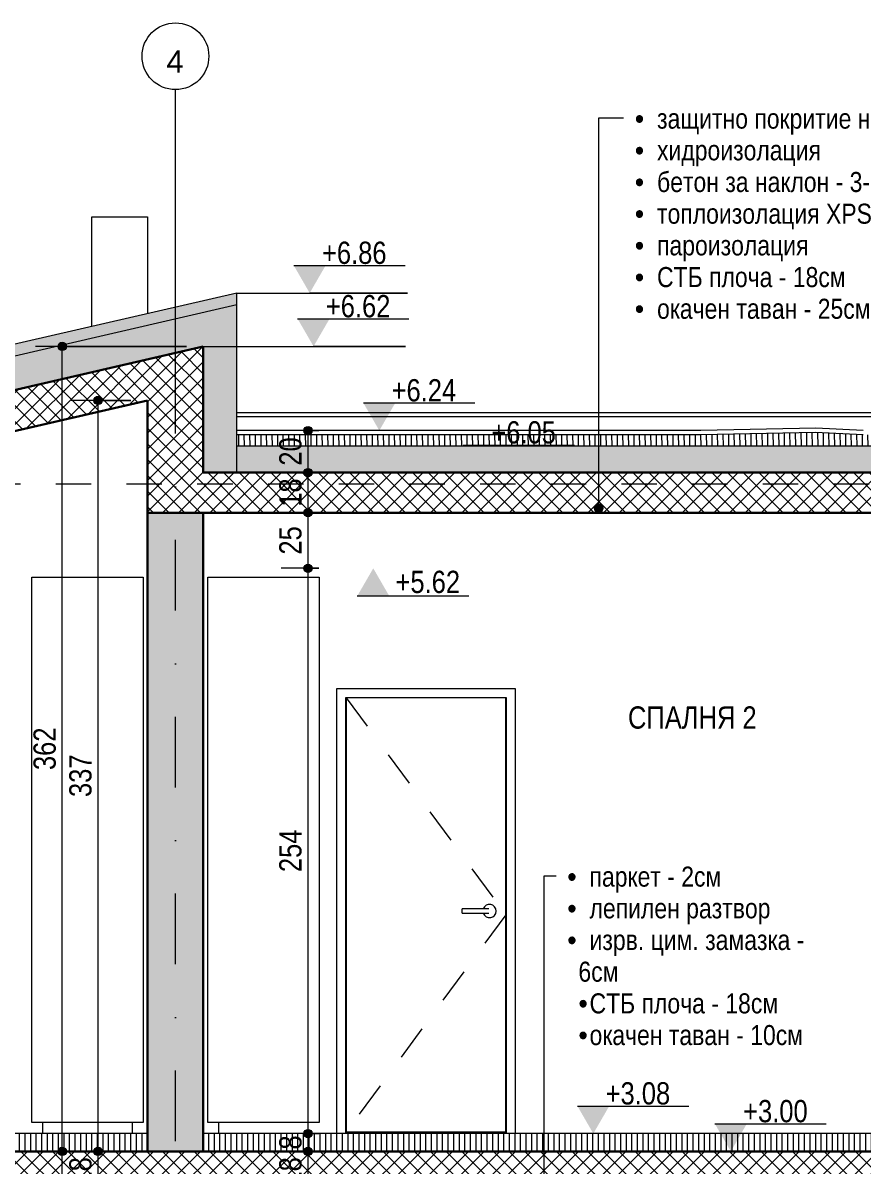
# Model space of a CAD drawing. Header units: centimetres. Extents: x -1889 to 51, y -191 to 807.
# Drawn here: x -1420 to -1043, y 293 to 807 of the extents above; entities that cross this region are included whole.
import ezdxf

# ---------------------------------------------------------------- set-up
doc = ezdxf.new("R2010")
doc.units = ezdxf.units.CM
doc.linetypes.add('Dash', pattern=[31.75, 15.875, -15.875])
doc.linetypes.add('Dash dot', pattern=[79.375, 31.75, -23.8125, 0, -23.8125])
for name, color, linetype, lineweight in [('A-ANNO-DIMS', 7, 'Continuous', 9), ('A-ANNO-DIMS-50', 7, 'Continuous', 9), ('A-ANNO-NOTE', 7, 'Continuous', 9), ('A-AREA-IDEN', 7, 'Continuous', 9), ('A-DOOR', 7, 'Continuous', 9), ('A-DOOR-FRAM', 7, 'Continuous', 15), ('A-FLOR-FNSH', 7, 'Continuous', 9), ('A-FLOR-LEVL', 7, 'Continuous', 9), ('A-FLOR-PATT', 7, 'Continuous', 9), ('A-GENM', 7, 'Continuous', 9), ('A-ROOF', 7, 'Continuous', 9), ('A-ROOF-FNSH', 7, 'Continuous', 9), ('A-ROOF-PATT', 7, 'Continuous', 9), ('A-WALL', 7, 'Continuous', 9), ('A-WALL-PATT', 7, 'Continuous', 9), ('G-ANNO-DIMS', 7, 'Continuous', 9), ('G-ANNO-TEXT', 7, 'Continuous', 9), ('I-FURN', 7, 'Continuous', 9), ('S-BEAM', 7, 'Continuous', 9), ('S-GRID', 7, 'Continuous', 9), ('S-GRID-IDEN', 7, 'Continuous', 9)]:
    doc.layers.add(name, color=color, linetype=linetype, lineweight=lineweight)
doc.layers.add('A-DETL', color=7, linetype='Continuous', lineweight=9, true_color=0x008000)
doc.styles.add('Arial', font='arial.ttf', dxfattribs={"height": 10})
doc.styles.add('Arial Narrow', font='ARIALN.TTF', dxfattribs={"height": 10})
doc.styles.add('Arial Narrow_1', font='ARIALN.TTF', dxfattribs={"height": 10})
doc.styles.add('Arial Narrow_2', font='ARIALN.TTF', dxfattribs={"height": 9})
doc.styles.add('Arial Narrow_3', font='ARIALN.TTF', dxfattribs={"height": 10})
doc.dimstyles.new('TEC_DIM', dxfattribs={"dimscale": 30.48, "dimtxt": 10.23431, "dimasz": 0.492126, "dimexe": 0.393701, "dimexo": 0.246063, "dimgap": 0, "dimtad": 1, "dimdec": 0, "dimzin": 0, "dimdsep": 46, "dimtxsty": 'Arial Narrow', "dimblk1": 'DOTSMALL', "dimblk2": 'DOTSMALL', "dimsah": 1, "dimcen": 0.09, "dimazin": 0, "dimtfac": 1, "dimtdec": 4, "dimtix": 1, "dimtmove": 0, "dimatfit": 3, "dimfxl": 0, "dimtvp": 1, "dimtolj": 1, "dimtzin": 0, "dimarcsym": 0})
doc.dimstyles.new('TEC_DIM_1', dxfattribs={"dimscale": 30.48, "dimtxt": 10.23431, "dimasz": 0.492126, "dimexe": 0.393701, "dimexo": 0.246063, "dimgap": 0, "dimtad": 1, "dimdec": 0, "dimzin": 0, "dimdsep": 46, "dimtxsty": 'Arial Narrow_3', "dimblk1": 'DOTSMALL', "dimblk2": 'DOTSMALL', "dimsah": 1, "dimcen": 0.09, "dimazin": 0, "dimtfac": 1, "dimtdec": 4, "dimtix": 1, "dimtmove": 0, "dimatfit": 3, "dimfxl": 0, "dimtvp": 1, "dimtolj": 1, "dimtzin": 0, "dimarcsym": 0})
pattern_1 = [(45, (-1066.009, 333.896), (-3.535534, 3.535534), []), (135, (-1066.009, 333.896), (-3.535534, -3.535534), [])]

# ---------------------------------------------------------------- blocks, each defined once
blk = doc.blocks.new('TEC_DOOR-INT - 80x200-2358330-3-3')
at = {"layer": 'A-DOOR', "linetype": 'Dash'}
for p, q in [((-1274.94, 503.8), (-1203.34, 406.3)), ((-1203.34, 406.3), (-1274.94, 308.8))]:
    blk.add_line(p, q, dxfattribs=at)
at = {"layer": 'A-DOOR', "lineweight": 15}
for p, q in [((-1203.34, 503.8), (-1274.94, 503.8)), ((-1274.94, 503.8), (-1274.94, 308.8)), ((-1203.34, 308.8), (-1203.34, 503.8)), ((-1274.94, 308.8), (-1203.34, 308.8))]:
    blk.add_line(p, q, dxfattribs=at)
at = {"layer": 'A-DOOR'}
for p, q in [((-1212.34, 409), (-1222.84, 409)), ((-1222.84, 408), (-1222.84, 409)), ((-1222.84, 407), (-1222.84, 408)), ((-1222.84, 407), (-1212.34, 407))]:
    blk.add_line(p, q, dxfattribs=at)
at = {"layer": 'A-DOOR', "flags": 128}
for points in [[(-1210.84, 409), (-1210.84, 409), (-1210.85, 409), (-1210.85, 409), (-1210.86, 409), (-1210.87, 409), (-1210.89, 409), (-1210.9, 409), (-1210.92, 409), (-1210.94, 409), (-1210.96, 409), (-1210.99, 409), (-1211.01, 409), (-1211.04, 409), (-1211.07, 409), (-1211.11, 409), (-1211.14, 409), (-1211.18, 409), (-1211.22, 409), (-1211.26, 409), (-1211.3, 409), (-1211.34, 409), (-1211.39, 409), (-1211.43, 409), (-1211.48, 409), (-1211.53, 409), (-1211.58, 409), (-1211.64, 409), (-1211.69, 409), (-1211.74, 409), (-1211.8, 409), (-1211.86, 409), (-1211.91, 409), (-1211.97, 409), (-1212.03, 409), (-1212.09, 409), (-1212.15, 409), (-1212.21, 409), (-1212.27, 409), (-1212.33, 409), (-1212.34, 409)], [(-1212.34, 407), (-1212.28, 407), (-1212.22, 407), (-1212.16, 407), (-1212.1, 407), (-1212.05, 407), (-1211.99, 407), (-1211.93, 407), (-1211.87, 407), (-1211.82, 407), (-1211.76, 407), (-1211.7, 407), (-1211.65, 407), (-1211.6, 407), (-1211.55, 407), (-1211.5, 407), (-1211.45, 407), (-1211.4, 407), (-1211.35, 407), (-1211.31, 407), (-1211.27, 407), (-1211.23, 407), (-1211.19, 407), (-1211.15, 407), (-1211.11, 407), (-1211.08, 407), (-1211.05, 407), (-1211.02, 407), (-1210.99, 407), (-1210.97, 407), (-1210.95, 407), (-1210.92, 407), (-1210.91, 407), (-1210.89, 407), (-1210.88, 407), (-1210.87, 407), (-1210.86, 407), (-1210.85, 407), (-1210.85, 407), (-1210.84, 407)]]:
    blk.add_lwpolyline(points, dxfattribs=at)
at = {"layer": 'A-DOOR'}
for start, end in [(360, 160.3657), (199.5633, 360)]:
    blk.add_arc((-1210.59, 408), 3, start, end, dxfattribs=at)
at = {"layer": 'A-DOOR-FRAM'}
for p, q in [((-1279.14, 508), (-1199.14, 508)), ((-1279.14, 308), (-1279.14, 508)), ((-1275.14, 504), (-1203.14, 504)), ((-1275.14, 308), (-1275.14, 504)), ((-1203.14, 504), (-1203.14, 308)), ((-1199.14, 508), (-1199.14, 308))]:
    blk.add_line(p, q, dxfattribs=at)
blk = doc.blocks.new('TEC_CHIMNEY-2P - TEC_CHIMNEY-2P-2377915-3-3')
at = {"layer": 'A-GENM'}
for p, q in [((-1389.14, 720), (-1364.14, 720)), ((-1389.14, 670.69), (-1389.14, 720)), ((-1364.14, 720), (-1364.14, 676.46))]:
    blk.add_line(p, q, dxfattribs=at)
blk = doc.blocks.new('ГАРДЕРОБ - Гардероб-2266786-3-3')
at = {"layer": 'I-FURN', "color": 253, "true_color": 0xaaaaaa}
for p, q in [((-1337.14, 558), (-1287.14, 558)), ((-1337.14, 313), (-1337.14, 558)), ((-1287.14, 558), (-1287.14, 313)), ((-1287.14, 313), (-1337.14, 313)), ((-1332.14, 308), (-1332.14, 313)), ((-1292.14, 313), (-1292.14, 308)), ((-1292.14, 308), (-1332.14, 308))]:
    blk.add_line(p, q, dxfattribs=at)
blk = doc.blocks.new('ГАРДЕРОБ - Гардероб-2380712-3-3')
at = {"layer": 'I-FURN', "color": 253, "true_color": 0xaaaaaa}
for p, q in [((-1416.14, 558), (-1366.14, 558)), ((-1416.14, 313), (-1416.14, 558)), ((-1366.14, 558), (-1366.14, 313)), ((-1366.14, 313), (-1416.14, 313)), ((-1411.14, 308), (-1411.14, 313)), ((-1371.14, 313), (-1371.14, 308)), ((-1371.14, 308), (-1411.14, 308))]:
    blk.add_line(p, q, dxfattribs=at)
blk = doc.blocks.new('Structural Framing 8 - Structural Framing 8-2370131-3-3')
at = {"layer": 'S-BEAM'}
h = blk.add_hatch(dxfattribs=at)
h.set_pattern_fill('FP1_6', color=256, style=0, pattern_type=2)
h.set_pattern_definition(pattern_1)
h.paths.add_polyline_path([(-1355.23, 587), (-1339.14, 587), (-1339.14, 643.23), (-1364.14, 637.46), (-1364.14, 587)])
at = {"layer": 'A-DETL', "color": 7, "lineweight": 30}
blk.add_line((-1364.14, 587), (-1339.14, 587), dxfattribs=at)
at = {"layer": 'S-BEAM'}
blk.add_line((-1339.14, 605), (-1339.14, 643.23), dxfattribs=at)
at = {"layer": 'S-BEAM', "lineweight": 30}
blk.add_line((-1364.14, 637.46), (-1364.14, 587), dxfattribs=at)
blk = doc.blocks.new('Grid - TEC_GRID_CIRCLE-145857-3-3')
at = {"layer": 'S-GRID-IDEN'}
blk.add_circle((-696.64, 792.09), 15, dxfattribs=at)
blk = doc.blocks.new('Spot Elevations - ELEVATION_PROJECT-150941-3-3')
at = {"layer": 'A-ANNO-NOTE'}
blk.add_hatch(color=256, dxfattribs=at).paths.add_polyline_path([(-602.03, 312.39), (-587.72, 312.39), (-594.88, 300)])
blk.add_line((-602.03, 312.39), (-552.03, 312.39), dxfattribs=at)
blk = doc.blocks.new('Spot Elevations - ELEVATION_PROJECT-V21-3-3')
at = {"layer": 'A-ANNO-NOTE'}
blk.add_hatch(color=256, dxfattribs=at).paths.add_polyline_path([(-1269.96, 549.61), (-1255.65, 549.61), (-1262.8, 562)])
blk.add_line((-1269.96, 549.61), (-1219.96, 549.61), dxfattribs=at)
blk = doc.blocks.new('DIMBLOCK13-3-3')
at = {"layer": 'A-ANNO-DIMS-50', "transparency": 16777216}
h = blk.add_hatch(color=256, dxfattribs=at)
edge = h.paths.add_edge_path()
edge.add_arc((-1386.39, 300), 1.88, 0, 360)
h = blk.add_hatch(color=256, dxfattribs=at)
edge = h.paths.add_edge_path()
edge.add_arc((-1386.39, 282), 1.88, 0, 360)
for p, q in [((-1381.54, 300), (-1398.39, 300)), ((-1386.39, 282), (-1386.39, 300)), ((-1386.39, 300), (-1381.54, 300)), ((-1381.54, 282), (-1398.39, 282)), ((-1386.39, 282), (-1381.54, 282))]:
    blk.add_line(p, q, dxfattribs=at)
for centre in [(-1386.39, 300), (-1386.39, 282)]:
    blk.add_circle(centre, 1.88, dxfattribs=at)
at = {"layer": 'A-ANNO-DIMS-50', "color": 0, "transparency": 16777216, "insert": (-1399.32, 284.66), "char_height": 10, "width": 15.2053, "attachment_point": 1, "rotation": 90, "line_spacing_factor": 0.974696, "style": 'Arial Narrow'}
blk.add_mtext('18', dxfattribs=at)
blk = doc.blocks.new('_DotSmall')
at = {"color": 0, "linetype": 'ByBlock', "const_width": 0.5}
blk.add_lwpolyline([(-0.0625, 0, 1), (0.0625, 0, 1)], format="xyb", close=True, dxfattribs=at)
blk = doc.blocks.new('DIMBLOCK14-3-3')
at = {"layer": 'A-ANNO-DIMS-50', "transparency": 16777216}
h = blk.add_hatch(color=256, dxfattribs=at)
edge = h.paths.add_edge_path()
edge.add_arc((-1386.39, 637.46), 1.88, 0, 360)
h = blk.add_hatch(color=256, dxfattribs=at)
edge = h.paths.add_edge_path()
edge.add_arc((-1386.39, 300), 1.88, 0, 360)
for p, q in [((-1371.64, 637.46), (-1398.39, 637.46)), ((-1386.39, 300), (-1386.39, 637.46)), ((-1386.39, 637.46), (-1371.64, 637.46)), ((-1381.54, 300), (-1398.39, 300)), ((-1386.39, 300), (-1381.54, 300))]:
    blk.add_line(p, q, dxfattribs=at)
for centre in [(-1386.39, 637.46), (-1386.39, 300)]:
    blk.add_circle(centre, 1.88, dxfattribs=at)
at = {"layer": 'A-ANNO-DIMS-50', "color": 0, "transparency": 16777216, "insert": (-1399.32, 459.23), "char_height": 10, "width": 22.8079, "attachment_point": 1, "rotation": 90, "line_spacing_factor": 0.974696, "style": 'Arial Narrow'}
blk.add_mtext('337', dxfattribs=at)
blk = doc.blocks.new('DIMBLOCK16-3-3')
at = {"layer": 'A-ANNO-DIMS-50', "transparency": 16777216}
h = blk.add_hatch(color=256, dxfattribs=at)
edge = h.paths.add_edge_path()
edge.add_arc((-1402.47, 300), 1.88, 0, 360)
h = blk.add_hatch(color=256, dxfattribs=at)
edge = h.paths.add_edge_path()
edge.add_arc((-1402.47, 0), 1.88, 0, 360)
for p, q in [((-1397.62, 300), (-1414.47, 300)), ((-1402.47, 0), (-1402.47, 300)), ((-1402.47, 300), (-1397.62, 300)), ((-1397.62, 0), (-1414.47, 0)), ((-1402.47, 0), (-1397.62, 0))]:
    blk.add_line(p, q, dxfattribs=at)
for centre in [(-1402.47, 300), (-1402.47, 0)]:
    blk.add_circle(centre, 1.88, dxfattribs=at)
at = {"layer": 'A-ANNO-DIMS-50', "color": 0, "transparency": 16777216, "insert": (-1415.39, 140.5), "char_height": 10, "width": 22.8079, "attachment_point": 1, "rotation": 90, "line_spacing_factor": 0.974696, "style": 'Arial Narrow'}
blk.add_mtext('300', dxfattribs=at)
blk = doc.blocks.new('DIMBLOCK17-3-3')
at = {"layer": 'A-ANNO-DIMS-50', "transparency": 16777216}
h = blk.add_hatch(color=256, dxfattribs=at)
edge = h.paths.add_edge_path()
edge.add_arc((-1402.47, 661.71), 1.88, 0, 360)
h = blk.add_hatch(color=256, dxfattribs=at)
edge = h.paths.add_edge_path()
edge.add_arc((-1402.47, 300), 1.88, 0, 360)
for p, q in [((-1346.64, 661.71), (-1414.47, 661.71)), ((-1402.47, 300), (-1402.47, 661.71)), ((-1402.47, 661.71), (-1346.64, 661.71)), ((-1397.62, 300), (-1414.47, 300)), ((-1402.47, 300), (-1397.62, 300))]:
    blk.add_line(p, q, dxfattribs=at)
for centre in [(-1402.47, 661.71), (-1402.47, 300)]:
    blk.add_circle(centre, 1.88, dxfattribs=at)
at = {"layer": 'A-ANNO-DIMS-50', "color": 0, "transparency": 16777216, "insert": (-1415.39, 471.35), "char_height": 10, "width": 22.8079, "attachment_point": 1, "rotation": 90, "line_spacing_factor": 0.974696, "style": 'Arial Narrow'}
blk.add_mtext('362', dxfattribs=at)
blk = doc.blocks.new('DIMBLOCK22-3-3')
at = {"layer": 'A-ANNO-DIMS-50', "transparency": 16777216}
h = blk.add_hatch(color=256, dxfattribs=at)
edge = h.paths.add_edge_path()
edge.add_arc((-1292.11, 300), 1.88, 0, 360)
h = blk.add_hatch(color=256, dxfattribs=at)
edge = h.paths.add_edge_path()
edge.add_arc((-1292.11, 282), 1.88, 0, 360)
for p, q in [((-1287.26, 300), (-1304.11, 300)), ((-1292.11, 282), (-1292.11, 300)), ((-1292.11, 300), (-1287.26, 300)), ((-1287.26, 282), (-1304.11, 282)), ((-1292.11, 282), (-1287.26, 282))]:
    blk.add_line(p, q, dxfattribs=at)
for centre in [(-1292.11, 300), (-1292.11, 282)]:
    blk.add_circle(centre, 1.88, dxfattribs=at)
at = {"layer": 'A-ANNO-DIMS-50', "color": 0, "transparency": 16777216, "insert": (-1305.03, 284.66), "char_height": 10, "width": 15.2053, "attachment_point": 1, "rotation": 90, "line_spacing_factor": 0.974696, "style": 'Arial Narrow'}
blk.add_mtext('18', dxfattribs=at)
blk = doc.blocks.new('DIMBLOCK23-3-3')
at = {"layer": 'A-ANNO-DIMS-50', "transparency": 16777216}
h = blk.add_hatch(color=256, dxfattribs=at)
edge = h.paths.add_edge_path()
edge.add_arc((-1292.11, 308), 1.88, 0, 360)
h = blk.add_hatch(color=256, dxfattribs=at)
edge = h.paths.add_edge_path()
edge.add_arc((-1292.11, 300), 1.88, 0, 360)
for p, q in [((-1287.26, 308), (-1304.11, 308)), ((-1292.11, 300), (-1292.11, 308)), ((-1292.11, 308), (-1287.26, 308)), ((-1287.26, 300), (-1304.11, 300)), ((-1292.11, 300), (-1287.26, 300))]:
    blk.add_line(p, q, dxfattribs=at)
for centre in [(-1292.11, 308), (-1292.11, 300)]:
    blk.add_circle(centre, 1.88, dxfattribs=at)
at = {"layer": 'A-ANNO-DIMS-50', "color": 0, "transparency": 16777216, "insert": (-1305.03, 300.83), "char_height": 10, "width": 7.6026, "attachment_point": 1, "rotation": 90, "line_spacing_factor": 0.974696, "style": 'Arial Narrow'}
blk.add_mtext('\\fArial Narrow|b0|i0|c204|p34|;8', dxfattribs=at)
blk = doc.blocks.new('DIMBLOCK24-3-3')
at = {"layer": 'A-ANNO-DIMS-50', "transparency": 16777216}
h = blk.add_hatch(color=256, dxfattribs=at)
edge = h.paths.add_edge_path()
edge.add_arc((-1292.11, 562), 1.88, 0, 360)
h = blk.add_hatch(color=256, dxfattribs=at)
edge = h.paths.add_edge_path()
edge.add_arc((-1292.11, 308), 1.88, 0, 360)
for p, q in [((-1287.26, 562), (-1304.11, 562)), ((-1292.11, 308), (-1292.11, 562)), ((-1292.11, 562), (-1287.26, 562)), ((-1287.26, 308), (-1304.11, 308)), ((-1292.11, 308), (-1287.26, 308))]:
    blk.add_line(p, q, dxfattribs=at)
for centre in [(-1292.11, 562), (-1292.11, 308)]:
    blk.add_circle(centre, 1.88, dxfattribs=at)
at = {"layer": 'A-ANNO-DIMS-50', "color": 0, "transparency": 16777216, "insert": (-1305.03, 425.5), "char_height": 10, "width": 22.8079, "attachment_point": 1, "rotation": 90, "line_spacing_factor": 0.974696, "style": 'Arial Narrow'}
blk.add_mtext('254', dxfattribs=at)
blk = doc.blocks.new('DIMBLOCK25-3-3')
at = {"layer": 'A-ANNO-DIMS-50', "transparency": 16777216}
h = blk.add_hatch(color=256, dxfattribs=at)
edge = h.paths.add_edge_path()
edge.add_arc((-1292.11, 587), 1.88, 0, 360)
h = blk.add_hatch(color=256, dxfattribs=at)
edge = h.paths.add_edge_path()
edge.add_arc((-1292.11, 562), 1.88, 0, 360)
for p, q in [((-1287.26, 587), (-1304.11, 587)), ((-1292.11, 562), (-1292.11, 587)), ((-1292.11, 587), (-1287.26, 587)), ((-1287.26, 562), (-1304.11, 562)), ((-1292.11, 562), (-1287.26, 562))]:
    blk.add_line(p, q, dxfattribs=at)
for centre in [(-1292.11, 587), (-1292.11, 562)]:
    blk.add_circle(centre, 1.88, dxfattribs=at)
at = {"layer": 'A-ANNO-DIMS-50', "color": 0, "transparency": 16777216, "insert": (-1305.03, 568.16), "char_height": 10, "width": 15.2053, "attachment_point": 1, "rotation": 90, "line_spacing_factor": 0.974696, "style": 'Arial Narrow'}
blk.add_mtext('25', dxfattribs=at)
blk = doc.blocks.new('DIMBLOCK26-3-3')
at = {"layer": 'A-ANNO-DIMS-50', "transparency": 16777216}
h = blk.add_hatch(color=256, dxfattribs=at)
edge = h.paths.add_edge_path()
edge.add_arc((-1292.11, 605), 1.88, 0, 360)
h = blk.add_hatch(color=256, dxfattribs=at)
edge = h.paths.add_edge_path()
edge.add_arc((-1292.11, 587), 1.88, 0, 360)
for p, q in [((-1287.26, 605), (-1304.11, 605)), ((-1292.11, 587), (-1292.11, 605)), ((-1292.11, 605), (-1287.26, 605)), ((-1287.26, 587), (-1304.11, 587)), ((-1292.11, 587), (-1287.26, 587))]:
    blk.add_line(p, q, dxfattribs=at)
for centre in [(-1292.11, 605), (-1292.11, 587)]:
    blk.add_circle(centre, 1.88, dxfattribs=at)
at = {"layer": 'A-ANNO-DIMS-50', "color": 0, "transparency": 16777216, "insert": (-1305.03, 589.66), "char_height": 10, "width": 15.2053, "attachment_point": 1, "rotation": 90, "line_spacing_factor": 0.974696, "style": 'Arial Narrow'}
blk.add_mtext('18', dxfattribs=at)
blk = doc.blocks.new('DIMBLOCK27-3-3')
at = {"layer": 'A-ANNO-DIMS-50', "transparency": 16777216}
h = blk.add_hatch(color=256, dxfattribs=at)
edge = h.paths.add_edge_path()
edge.add_arc((-1292.11, 623.91), 1.88, 0, 360)
h = blk.add_hatch(color=256, dxfattribs=at)
edge = h.paths.add_edge_path()
edge.add_arc((-1292.11, 605), 1.88, 0, 360)
for p, q in [((-1287.26, 623.91), (-1304.11, 623.91)), ((-1292.11, 605), (-1292.11, 623.91)), ((-1292.11, 623.91), (-1287.26, 623.91)), ((-1287.26, 605), (-1304.11, 605)), ((-1292.11, 605), (-1287.26, 605))]:
    blk.add_line(p, q, dxfattribs=at)
for centre in [(-1292.11, 623.91), (-1292.11, 605)]:
    blk.add_circle(centre, 1.88, dxfattribs=at)
at = {"layer": 'A-ANNO-DIMS-50', "color": 0, "transparency": 16777216, "insert": (-1305.03, 608.12), "char_height": 10, "width": 15.2053, "attachment_point": 1, "rotation": 90, "line_spacing_factor": 0.974696, "style": 'Arial Narrow_3'}
blk.add_mtext('\u200e20', dxfattribs=at)

msp = doc.modelspace()

# ---------------------------------------------------------------- hatches: boundary and pattern name
at = {"layer": 'A-FLOR-PATT'}
h = msp.add_hatch(dxfattribs=at)
h.set_pattern_fill('FP1_6', color=256, style=0, pattern_type=2)
h.set_pattern_definition(pattern_1)
h.paths.add_polyline_path([(-821.66, 587), (-684.14, 587), (-684.14, 605), (-1339.14, 605), (-1339.14, 587), (-940.23, 587)])
at = {"layer": 'A-FLOR-PATT', "true_color": 0x787878}
h = msp.add_hatch(dxfattribs=at)
h.set_pattern_fill('FP1_5', color=8, style=0, pattern_type=2)
h.set_pattern_definition([(270, (-964.143, 308), (2.5, -9e-15), [])])
h.paths.add_polyline_path([(-1759.14, 300), (-1364.14, 300), (-1364.14, 308), (-1759.14, 308)])
h.paths.add_polyline_path([(-169.14, 300), (-169.14, 308), (-684.14, 308), (-684.14, 300), (-169.51, 300)])
h.paths.add_polyline_path([(-1339.14, 300), (-944.14, 300), (-944.14, 308), (-1339.14, 308)])
h.paths.add_polyline_path([(-724.84, 300), (-709.14, 300), (-709.14, 308), (-919.14, 308), (-919.14, 300), (-728.33, 300)])
at = {"layer": 'A-FLOR-PATT'}
h = msp.add_hatch(dxfattribs=at)
h.set_pattern_fill('FP1_6', color=256, style=0, pattern_type=2)
h.set_pattern_definition(pattern_1)
h.paths.add_polyline_path([(-169.14, 282), (-144.14, 282), (-144.14, 300), (-1784.14, 300), (-1784.14, 282), (-169.51, 282)])
at = {"layer": 'A-ROOF-PATT', "true_color": 0xc0c0c0}
msp.add_hatch(color=9, dxfattribs=at).paths.add_polyline_path([(-1804.14, 569.75), (-1324.14, 680.56), (-1324.14, 685.69), (-1804.14, 574.88)])
at = {"layer": 'A-ROOF-PATT', "true_color": 0xffff80}
msp.add_hatch(color=51, dxfattribs=at).paths.add_polyline_path([(-1799.14, 555.51), (-1324.14, 665.17), (-1324.14, 680.56), (-1799.14, 570.9)])
at = {"layer": 'A-ROOF-PATT'}
h = msp.add_hatch(dxfattribs=at)
h.set_pattern_fill('FP1_6', color=256, style=0, pattern_type=2)
h.set_pattern_definition(pattern_1)
h.paths.add_polyline_path([(-1784.14, 540.5), (-1339.14, 643.23), (-1339.14, 661.71), (-1784.14, 558.97)])
at = {"layer": 'A-ROOF-PATT', "true_color": 0xc0c0c0}
h = msp.add_hatch(dxfattribs=at)
h.set_pattern_fill('FP1_1', color=9, style=0, pattern_type=2)
h.set_pattern_definition([(271.114, (-818.143, 622.88), (2.499527, 0.048604), [])])
h.paths.add_polyline_path([(-724.14, 617), (-724.14, 622.71), (-765.13, 621.91), (-1042.84, 621.91), (-1064.17, 623), (-1115.78, 621.91), (-1324.14, 621.91), (-1324.14, 617), (-732.73, 617)])
at = {"layer": 'A-ROOF-PATT', "lineweight": 5, "true_color": 0xffff80}
msp.add_hatch(color=51, dxfattribs=at).paths.add_polyline_path([(-1324.14, 605), (-709.14, 605), (-709.14, 617), (-1324.14, 617)])
at = {"layer": 'A-WALL-PATT', "true_color": 0xffff80}
msp.add_hatch(color=51, dxfattribs=at).paths.add_polyline_path([(-1324.14, 605), (-1324.14, 665.17), (-1339.14, 661.71), (-1339.14, 605)])
at = {"layer": 'A-WALL-PATT', "true_color": 0x808080}
msp.add_hatch(color=8, dxfattribs=at).paths.add_polyline_path([(-1364.14, 300), (-1339.14, 300), (-1339.14, 587), (-1364.14, 587), (-1364.14, 308)])
at = {"layer": 'G-ANNO-TEXT'}
h = msp.add_hatch(color=256, dxfattribs=at)
edge = h.paths.add_edge_path()
edge.add_arc((-1161.54, 589.06), 1.88, 0, 360)

# ---------------------------------------------------------------- linework, layer by layer
at = {"layer": 'A-DETL', "color": 7, "lineweight": 30}
msp.add_line((-1339.14, 643.23), (-1339.14, 605), dxfattribs=at)
at = {"layer": 'A-FLOR-FNSH', "lineweight": 30}
for p, q in [((-709.14, 605), (-1339.14, 605)), ((-1339.14, 587), (-944.14, 587)), ((-1364.14, 300), (-1364.14, 308)), ((-1339.14, 308), (-1339.14, 300)), ((-709.14, 300), (-1784.14, 300))]:
    msp.add_line(p, q, dxfattribs=at)
at = {"layer": 'A-FLOR-FNSH'}
for p, q in [((-1411.14, 308), (-1580, 308)), ((-1364.14, 308), (-1371.14, 308)), ((-1332.14, 308), (-1339.14, 308)), ((-944.14, 308), (-1292.14, 308))]:
    msp.add_line(p, q, dxfattribs=at)
at = {"layer": 'A-FLOR-LEVL', "linetype": 'Dash'}
for p, q in [((-1881.56, 600), (-17.46, 600)), ((-1881.56, 300), (-17.46, 300))]:
    msp.add_line(p, q, dxfattribs=at)
at = {"layer": 'A-ROOF'}
for p, q in [((-1324.14, 665.17), (-1324.14, 680.56)), ((-1115.78, 621.91), (-1324.14, 621.91)), ((-1064.17, 623), (-1115.78, 621.91)), ((-1042.84, 621.91), (-1064.17, 623)), ((-1324.14, 617), (-724.14, 617))]:
    msp.add_line(p, q, dxfattribs=at)
at = {"layer": 'A-ROOF', "lineweight": 30}
for p, q in [((-1339.14, 661.71), (-1784.14, 558.97)), ((-1339.14, 643.23), (-1339.14, 661.71)), ((-1759.14, 546.27), (-1364.14, 637.46))]:
    msp.add_line(p, q, dxfattribs=at)
at = {"layer": 'A-ROOF-FNSH'}
for p, q in [((-1324.14, 685.69), (-1804.14, 574.88)), ((-1324.14, 680.56), (-1324.14, 685.69)), ((-1799.14, 570.9), (-1324.14, 680.56)), ((-1115.78, 623.91), (-1324.14, 623.91)), ((-1064.14, 625), (-1115.78, 623.91)), ((-1042.79, 623.91), (-1064.14, 625))]:
    msp.add_line(p, q, dxfattribs=at)
at = {"layer": 'A-WALL'}
for p, q in [((-1324.14, 605), (-1324.14, 665.17)), ((-1324.14, 632), (-724.14, 632)), ((-724.14, 630), (-1324.14, 630)), ((-1339.14, 587), (-1364.14, 587)), ((-1279.14, 308), (-1279.14, 508)), ((-1279.14, 508), (-1199.14, 508)), ((-1199.14, 508), (-1199.14, 308))]:
    msp.add_line(p, q, dxfattribs=at)
at = {"layer": 'A-WALL', "lineweight": 30}
for p, q in [((-1364.14, 587), (-1364.14, 308)), ((-1339.14, 308), (-1339.14, 587))]:
    msp.add_line(p, q, dxfattribs=at)
at = {"layer": 'G-ANNO-DIMS'}
for p, q in [((-1324.14, 685.69), (-1247.44, 685.69)), ((-1247.44, 685.69), (-1291.35, 685.69)), ((-1339.14, 661.71), (-1248.28, 661.71)), ((-1248.28, 661.71), (-1289.61, 661.71)), ((-1210.39, 605), (-1215.3, 605))]:
    msp.add_line(p, q, dxfattribs=at)
at = {"layer": 'G-ANNO-TEXT'}
for p, q in [((-1161.54, 764.42), (-1150.38, 764.42)), ((-1161.54, 589.06), (-1161.54, 764.42)), ((-1185.99, 423.81), (-1180.69, 423.81)), ((-1185.99, 286.75), (-1185.99, 423.81))]:
    msp.add_line(p, q, dxfattribs=at)
msp.add_circle((-1161.54, 589.06), 1.88, dxfattribs=at)
at = {"layer": 'S-GRID', "color": 1, "lineweight": 18, "true_color": 0xff0000}
msp.add_line((-1351.64, 652.09), (-1351.64, 777.09), dxfattribs=at)
at = {"layer": 'S-GRID', "color": 1, "linetype": 'Dash dot', "lineweight": 18, "true_color": 0xff0000}
msp.add_line((-1351.64, -92.75), (-1351.64, 652.09), dxfattribs=at)

# ---------------------------------------------------------------- block references
at = {"layer": 'A-ANNO-NOTE'}
msp.add_blockref('Spot Elevations - ELEVATION_PROJECT-V21-3-3', (0, 0), dxfattribs=at)
at = {"layer": 'A-DETL', "color": 7, "lineweight": 30}
msp.add_blockref('Structural Framing 8 - Structural Framing 8-2370131-3-3', (0, 0), dxfattribs=at)
at = {"layer": 'A-DOOR-FRAM'}
msp.add_blockref('TEC_DOOR-INT - 80x200-2358330-3-3', (0, 0), dxfattribs=at)
at = {"layer": 'A-GENM'}
msp.add_blockref('TEC_CHIMNEY-2P - TEC_CHIMNEY-2P-2377915-3-3', (0, 0), dxfattribs=at)
at = {"layer": 'G-ANNO-DIMS'}
for p in [(-696.47, 385.69), (-694.73, 361.71), (-665.21, 323.91), (-620.42, 305), (-569.11, 8), (-507.36, 0)]:
    msp.add_blockref('Spot Elevations - ELEVATION_PROJECT-150941-3-3', p, dxfattribs=at)
at = {"layer": 'I-FURN', "color": 253, "true_color": 0xaaaaaa}
for name in ['ГАРДЕРОБ - Гардероб-2380712-3-3', 'ГАРДЕРОБ - Гардероб-2266786-3-3']:
    msp.add_blockref(name, (0, 0), dxfattribs=at)
at = {"layer": 'S-GRID-IDEN'}
msp.add_blockref('Grid - TEC_GRID_CIRCLE-145857-3-3', (-655, 0), dxfattribs=at)

# ---------------------------------------------------------------- texts
at = {"layer": 'A-AREA-IDEN', "insert": (-1119.54, 489.82), "char_height": 10, "width": 58.9, "attachment_point": 8, "line_spacing_factor": 0.949189, "style": 'Arial Narrow_1'}
msp.add_mtext('\\pt63.5,127,190.5,254,317.5,381,444.5,508,571.5,635,698.5,762,825.5,889,952.5,1016,1079.5,1143,1206.5,1270,1333.5,1397,1460.5,1524,1587.5,1651,1714.5,1778,1841.5,1905,1968.5,2032;{\\fArial Narrow|b0|i0|c204|p34;СПАЛНЯ }2', dxfattribs=at)
at = {"layer": 'G-ANNO-DIMS', "char_height": 10, "width": 34.7536, "attachment_point": 1, "line_spacing_factor": 0.974696, "style": 'Arial Narrow'}
for s, insert in [('+6.86', (-1285.83, 708.78)), ('+6.62', (-1284.09, 684.79)), ('+6.24', (-1254.57, 647)), ('+6.05', (-1209.78, 628.09)), ('+5.62', (-1252.81, 560.9)), ('+3.08', (-1158.47, 331.09)), ('+3.00', (-1096.72, 323.09))]:
    msp.add_mtext(s, dxfattribs=dict(at, insert=insert))
at = {"layer": 'G-ANNO-TEXT', "char_height": 9, "attachment_point": 1, "line_spacing_factor": 0.949189, "style": 'Arial Narrow_2'}
for s, insert, width in [('\\pi-5.00004,l5.00004,t9.99999,15.00003,19.99998,25.00002,29.99997,35.00001,39.99996,45,50.00004,54.99999,60.00003,64.99998,70.00002,74.99997,80.00001,84.99996,90,95.00004,99.99999,105.00003,109.99998,115.00002,119.99997,125.00001,129.99996,135,140.00004,144.99999,150.00003,154.99998,160.00002;{\\fSymbol|b0|i0|c2|p18;·^I\\fArial Narrow|b0|i0|c204|p34;защитно покритие на хидроиз}.\\P{\\fSymbol|b0|i0|c2|p18;·^I\\fArial Narrow|b0|i0|c204|p34;хидроизолация \\P\\fSymbol|b0|i0|c2|p18;·^I\\fArial Narrow|b0|i0|c204|p34;бетон за наклон }- 3-5{\\fArial Narrow|b0|i0|c204|p34;см\\P\\fSymbol|b0|i0|c2|p18;·^I\\fArial Narrow|b0|i0|c204|p34;топлоизолация }XPS - 12{\\fArial Narrow|b0|i0|c204|p34;см\\P\\fSymbol|b0|i0|c2|p18;·^I\\fArial Narrow|b0|i0|c204|p34;пароизолация\\P\\fSymbol|b0|i0|c2|p18;·^I\\fArial Narrow|b0|i0|c204|p34;СТБ плоча }- 18{\\fArial Narrow|b0|i0|c204|p34;см\\P\\fSymbol|b0|i0|c2|p18;·^I\\fArial Narrow|b0|i0|c204|p34;окачен таван }- 25{\\fArial Narrow|b0|i0|c204|p34;см}', (-1145.38, 768.57), 216.6), ('\\pi-5.00004,l5.00004,t9.99999,15.00003,19.99998,25.00002,29.99997,35.00001,39.99996,45,50.00004,54.99999,60.00003,64.99998,70.00002,74.99997,80.00001,84.99996,90,95.00004,99.99999,105.00003,109.99998,115.00002,119.99997,125.00001,129.99996,135,140.00004,144.99999,150.00003,154.99998,160.00002;{\\fSymbol|b0|i0|c2|p18;·^I\\fArial Narrow|b0|i0|c204|p34;паркет }- 2{\\fArial Narrow|b0|i0|c204|p34;см\\P\\fSymbol|b0|i0|c2|p18;·^I\\fArial Narrow|b0|i0|c204|p34;лепилен разтвор \\P\\fSymbol|b0|i0|c2|p18;·^I\\fArial Narrow|b0|i0|c204|p34;изрв}. {\\fArial Narrow|b0|i0|c204|p34;цим}. {\\fArial Narrow|b0|i0|c204|p34;замазка }- \\P\\pi0,t5.00004,9.99999,15.00003,19.99998,25.00002,29.99997,35.00001,39.99996,45,50.00004,54.99999,60.00003,64.99998,70.00002,74.99997,80.00001,84.99996,90,95.00004,99.99999,105.00003,109.99998,115.00002,119.99997,125.00001,129.99996,135,140.00004,144.99999,150.00003,154.99998,160.00002;6{\\fArial Narrow|b0|i0|c204|p34;см \\P\\pi-5.00004,t9.99999,15.00003,19.99998,25.00002,29.99997,35.00001,39.99996,45,50.00004,54.99999,60.00003,64.99998,70.00002,74.99997,80.00001,84.99996,90,95.00004,99.99999,105.00003,109.99998,115.00002,119.99997,125.00001,129.99996,135,140.00004,144.99999,150.00003,154.99998,160.00002;\\fSymbol|b0|i0|c2|p18;·^I\\fArial Narrow|b0|i0|c204|p34;СТБ плоча }- 18{\\fArial Narrow|b0|i0|c204|p34;см\\P\\fSymbol|b0|i0|c2|p18;·^I\\fArial Narrow|b0|i0|c204|p34;окачен таван }- 10{\\fArial Narrow|b0|i0|c204|p34;см}', (-1175.69, 427.97), 123.927)]:
    msp.add_mtext(s, dxfattribs=dict(at, insert=insert, width=width))
at = {"layer": 'S-GRID-IDEN', "insert": (-1351.8, 789.71), "char_height": 10, "width": 8.25, "attachment_point": 5, "line_spacing_factor": 0.936439, "style": 'Arial'}
msp.add_mtext('\\pt50,100,150,200,250,300,350,400,450,500,550,600,650,700,750,800,850,900,950,1000,1050,1100,1150,1200,1250,1300,1350,1400,1450,1500,1550,1600;4', dxfattribs=at)

# ---------------------------------------------------------------- dimensions: what is measured, and where the dimension line sits
at = {"layer": 'A-ANNO-DIMS'}
for base, p1, p2, override, picture, middle in [((-1402.47, 661.71), (-1405.12, 300), (-1339.14, 661.71), {"dimpost": '<>', "dimfxl": 367.672589}, 'DIMBLOCK17-3-3', (-1407.57, 480.85)), ((-1386.39, 637.46), (-1389.04, 300), (-1364.14, 637.46), {"dimpost": '<>', "dimfxl": 338.377223}, 'DIMBLOCK14-3-3', (-1391.5, 468.73)), ((-1292.11, 605), (-1294.76, 587), (-1294.76, 605), {"dimpost": '<>', "dimfxl": 18}, 'DIMBLOCK26-3-3', (-1297.22, 596)), ((-1292.11, 587), (-1294.76, 562), (-1294.76, 587), {"dimpost": '<>', "dimfxl": 25}, 'DIMBLOCK25-3-3', (-1297.22, 574.5)), ((-1292.11, 562), (-1294.76, 308), (-1294.76, 562), {"dimpost": '<>', "dimfxl": 254}, 'DIMBLOCK24-3-3', (-1297.22, 435)), ((-1292.11, 308), (-1294.76, 300), (-1294.76, 308), {"dimpost": '<>', "dimfxl": 8}, 'DIMBLOCK23-3-3', (-1297.22, 304)), ((-1402.47, 300), (-1405.12, 0), (-1405.12, 300), {"dimpost": '<>', "dimfxl": 300}, 'DIMBLOCK16-3-3', (-1407.57, 150)), ((-1386.39, 300), (-1389.04, 282), (-1389.04, 300), {"dimpost": '<>', "dimfxl": 18}, 'DIMBLOCK13-3-3', (-1391.5, 291)), ((-1292.11, 300), (-1294.76, 282), (-1294.76, 300), {"dimpost": '<>', "dimfxl": 18}, 'DIMBLOCK22-3-3', (-1297.22, 291))]:
    dim = msp.add_linear_dim(base=base, p1=p1, p2=p2, angle=90, dimstyle='TEC_DIM', override=override, dxfattribs=at)
    dim.commit()
    dim.dimension.update_dxf_attribs({"geometry": picture, "text_midpoint": middle})
dim = msp.add_linear_dim(base=(-1292.11, 623.91), p1=(-1294.76, 605), p2=(-1294.76, 623.91), angle=90, text='\u200e20', dimstyle='TEC_DIM_1', override={"dimpost": '<>', "dimfxl": 18.910729}, dxfattribs=at)
dim.commit()
dim.dimension.update_dxf_attribs({"geometry": 'DIMBLOCK27-3-3', "text_midpoint": (-1298.07, 614.46)})

doc.saveas('drawing.dxf')
